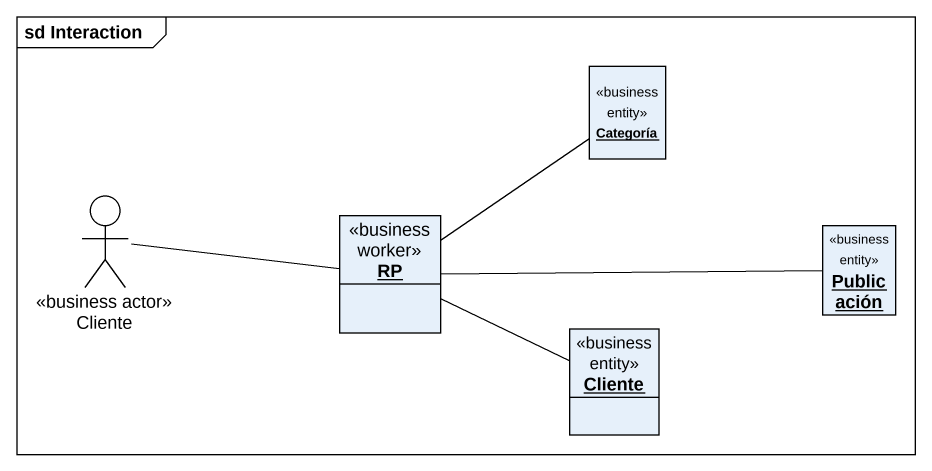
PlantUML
@startuml
mainframe sd Interaction
allowmixing
hide circle
hide empty members
object Categoría <<business entity>>
actor Cliente <<business actor>>
object RP <<business worker>>
object Publicación <<business entity>>
object "Cliente" as Cliente_2 <<business entity>>
Cliente -right- RP
RP -up- Categoría
RP -right- Publicación
RP -right- Cliente_2
@enduml
